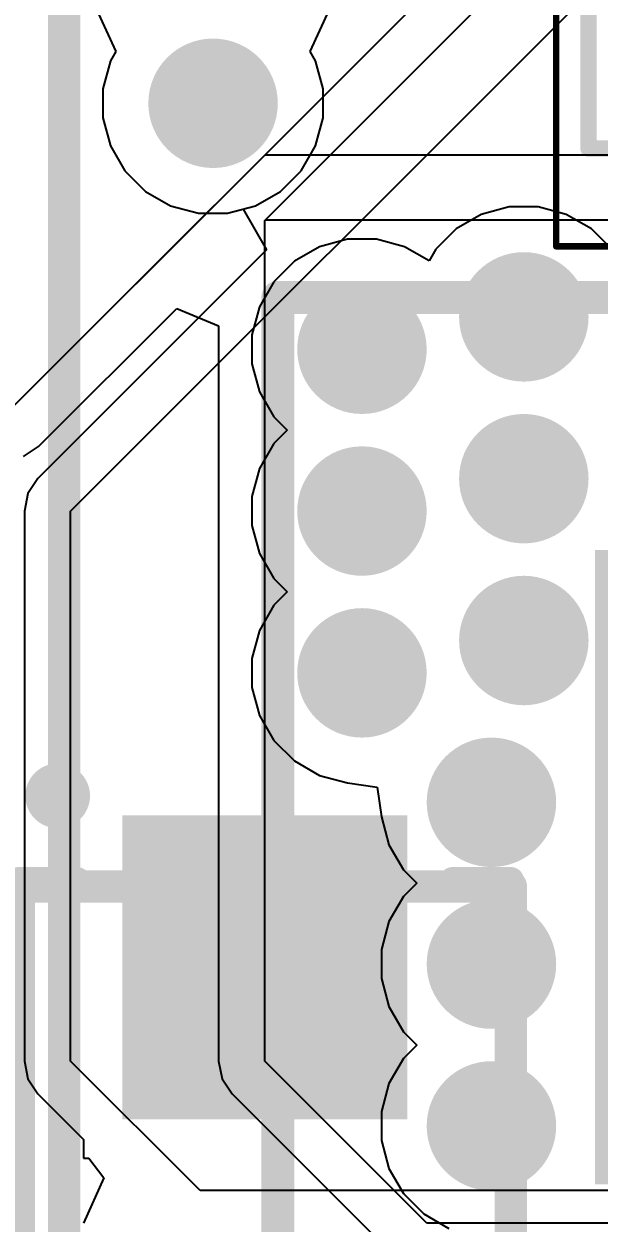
# Model space of a CAD drawing. Header units: inches. Extents: x 0 to 106, y 0 to 106.
# Drawn here: x 23.14 to 27.58, y 34.75 to 44.01 of the extents above; entities that cross this region are included whole.
import ezdxf

# ---------------------------------------------------------------- set-up
doc = ezdxf.new("R2010")
doc.units = ezdxf.units.IN
for name, color, linetype in [('Board Shape', 56, 'Continuous'), ('Bottom Layer', 5, 'Continuous'), ('Bottom Overlay', 54, 'Continuous'), ('Bottom Paste', 16, 'Continuous'), ('Bottom Solder', 6, 'Continuous'), ('Layer 1', 16, 'Continuous'), ('Layer 2', 76, 'Continuous'), ('Mechanical 1', 6, 'Continuous'), ('Mechanical 13', 56, 'Continuous'), ('Mechanical 15', 56, 'Continuous'), ('Top Layer', 1, 'Continuous'), ('Top Overlay', 2, 'Continuous'), ('Top Paste', 8, 'Continuous'), ('Top Solder', 216, 'Continuous'), ('Via Holes', 16, 'Continuous')]:
    doc.layers.add(name, color=color, linetype=linetype)
doc.styles.add('GOST type B', font='', dxfattribs={"height": 0.2})
doc.styles.get('GOST type B').set_extended_font_data('GOST type B')

# ---------------------------------------------------------------- blocks, each defined once
blk = doc.blocks.new('SMB_B_226')
at = {"layer": 'Bottom Layer'}
for points in [[(-0.6, 1.05), (-0.6, -1.05), (-2.85, -1.05), (-2.85, 1.05)], [(2.85, 1.05), (2.85, -1.05), (0.6, -1.05), (0.6, 1.05)]]:
    blk.add_hatch(color=5, dxfattribs=at).paths.add_polyline_path(points)
at = {"layer": 'Bottom Paste'}
for points in [[(-0.6, 1.05), (-0.6, -1.05), (-2.85, -1.05), (-2.85, 1.05)], [(2.85, 1.05), (2.85, -1.05), (0.6, -1.05), (0.6, 1.05)]]:
    blk.add_hatch(color=16, dxfattribs=at).paths.add_polyline_path(points)
at = {"layer": 'Bottom Solder'}
for points in [[(-0.55, 1.1), (-0.55, -1.1), (-2.9, -1.1), (-2.9, 1.1)], [(2.9, 1.1), (2.9, -1.1), (0.55, -1.1), (0.55, 1.1)]]:
    blk.add_hatch(color=6, dxfattribs=at).paths.add_polyline_path(points)
at = {"layer": 'Bottom Overlay'}
for points in [[(2.4, 1.9, 0.2, 0.2, 0), (-2.4, 1.9, 0.2, 0.2, 0)], [(-2.4, 1.45, 0.2, 0.2, 0), (-2.4, 1.9, 0.2, 0.2, 0)], [(2.4, 1.45, 0.2, 0.2, 0), (2.4, 1.9, 0.2, 0.2, 0)], [(-2.4, -1.9, 0.2, 0.2, 0), (-2.4, -1.45, 0.2, 0.2, 0)], [(2.4, -1.9, 0.2, 0.2, 0), (2.4, -1.45, 0.2, 0.2, 0)], [(2.4, -1.9, 0.2, 0.2, 0), (-2.4, -1.9, 0.2, 0.2, 0)]]:
    blk.add_lwpolyline(points, format="xyseb", dxfattribs=at)
for points in [[(-2.45, 1.9, 0.1, 0.1, 1), (-2.35, 1.9, 0.1, 0.1, 1)], [(-2.45, 1.9, 0.1, 0.1, 1), (-2.35, 1.9, 0.1, 0.1, 1)], [(2.35, 1.9, 0.1, 0.1, 1), (2.45, 1.9, 0.1, 0.1, 1)], [(2.35, 1.9, 0.1, 0.1, 1), (2.45, 1.9, 0.1, 0.1, 1)], [(-2.45, 1.45, 0.1, 0.1, 1), (-2.35, 1.45, 0.1, 0.1, 1)], [(2.35, 1.45, 0.1, 0.1, 1), (2.45, 1.45, 0.1, 0.1, 1)], [(-2.925, -1.6, 0.25, 0.25, 1), (-3.175, -1.6, 0.25, 0.25, 1)], [(-2.45, -1.45, 0.1, 0.1, 1), (-2.35, -1.45, 0.1, 0.1, 1)], [(2.35, -1.45, 0.1, 0.1, 1), (2.45, -1.45, 0.1, 0.1, 1)], [(-3.2375, -1.6, 0.125, 0.125, 1), (-3.1125, -1.6, 0.125, 0.125, 1)], [(-2.9875, -1.6, 0.125, 0.125, 1), (-2.8625, -1.6, 0.125, 0.125, 1)], [(-2.45, -1.9, 0.1, 0.1, 1), (-2.35, -1.9, 0.1, 0.1, 1)], [(-2.45, -1.9, 0.1, 0.1, 1), (-2.35, -1.9, 0.1, 0.1, 1)], [(2.35, -1.9, 0.1, 0.1, 1), (2.45, -1.9, 0.1, 0.1, 1)], [(2.35, -1.9, 0.1, 0.1, 1), (2.45, -1.9, 0.1, 0.1, 1)]]:
    blk.add_lwpolyline(points, format="xyseb", close=True, dxfattribs=at)
at = {"layer": 'Mechanical 13'}
for points in [[(2.35, 1.9, 0.25, 0.25, 0), (-2.35, 1.9, 0.25, 0.25, 0)], [(-2.35, -1.9, 0.25, 0.25, 0), (-2.35, 1.9, 0.25, 0.25, 0)], [(2.35, -1.9, 0.25, 0.25, 0), (2.35, 1.9, 0.25, 0.25, 0)], [(2.35, -1.9, 0.25, 0.25, 0), (-2.35, -1.9, 0.25, 0.25, 0)]]:
    blk.add_lwpolyline(points, format="xyseb", dxfattribs=at)
for points in [[(-2.4125, 1.9, 0.125, 0.125, 1), (-2.2875, 1.9, 0.125, 0.125, 1)], [(-2.4125, 1.9, 0.125, 0.125, 1), (-2.2875, 1.9, 0.125, 0.125, 1)], [(2.2875, 1.9, 0.125, 0.125, 1), (2.4125, 1.9, 0.125, 0.125, 1)], [(2.2875, 1.9, 0.125, 0.125, 1), (2.4125, 1.9, 0.125, 0.125, 1)], [(-2.4125, -1.9, 0.125, 0.125, 1), (-2.2875, -1.9, 0.125, 0.125, 1)], [(-2.4125, -1.9, 0.125, 0.125, 1), (-2.2875, -1.9, 0.125, 0.125, 1)], [(2.2875, -1.9, 0.125, 0.125, 1), (2.4125, -1.9, 0.125, 0.125, 1)], [(2.2875, -1.9, 0.125, 0.125, 1), (2.4125, -1.9, 0.125, 0.125, 1)]]:
    blk.add_lwpolyline(points, format="xyseb", close=True, dxfattribs=at)
at = {"layer": 'Mechanical 13', "style": 'GOST type B', "text_generation_flag": 2}
blk.add_text('VD2_4', height=2.15, rotation=-180, dxfattribs=at).set_placement((-3.3, -2.2))
blk = doc.blocks.new('XT90PB_M_261')
at = {"layer": 'Top Overlay'}
blk.add_lwpolyline([(10.9, 4.95, 0.25, 0.25, 0), (-9.9, 4.95, 0.25, 0.25, 0)], format="xyseb", dxfattribs=at)
blk = doc.blocks.new('MR60PB_M_269')
at = {"layer": 'Bottom Solder'}
blk.add_hatch(color=6, dxfattribs=at).paths.add_polyline_path([(3.05, 2.45), (7.95, 2.45), (7.95, -2.45), (3.05, -2.45)])
at = {"layer": 'Top Solder'}
blk.add_hatch(color=216, dxfattribs=at).paths.add_polyline_path([(3.05, 2.45), (7.95, 2.45), (7.95, -2.45), (3.05, -2.45)])
at = {"layer": 'Mechanical 1'}
blk.add_lwpolyline([(-5.5, 4.9, 0.254, 0.254, 0), (7.9, 4.9, 0.254, 0.254, 0)], format="xyseb", dxfattribs=at)
blk.add_lwpolyline([(7.8365, 4.9, 0.127, 0.127, 1), (7.9635, 4.9, 0.127, 0.127, 1)], format="xyseb", close=True, dxfattribs=at)
at = {"layer": 'Top Overlay'}
for points in [[(-9.9, 4.9, 0.254, 0.254, 0), (9.9, 4.9, 0.254, 0.254, 0)], [(9.9, 4.9, 0.254, 0.254, 0), (9.9, 0, 0.254, 0.254, 0)]]:
    blk.add_lwpolyline(points, format="xyseb", dxfattribs=at)
blk.add_lwpolyline([(9.8365, 4.9, 0.127, 0.127, 1), (9.9635, 4.9, 0.127, 0.127, 1)], format="xyseb", close=True, dxfattribs=at)
blk.add_lwpolyline([(9.8365, 4.9, 0.127, 0.127, 1), (9.9635, 4.9, 0.127, 0.127, 1)], format="xyseb", close=True, dxfattribs=at)
blk = doc.blocks.new('PQFN_5_6_277')
at = {"layer": 'Top Layer'}
for points in [[(-3.455, 2.21), (-2.035, 2.21), (-2.035, 1.6), (-3.455, 1.6)], [(3.455, 1.6), (2.035, 1.6), (2.035, 2.21), (3.455, 2.21)], [(-1.215, 1.955), (2.535, 1.955), (2.535, -1.955), (-1.215, -1.955)], [(-3.455, 0.94), (-2.035, 0.94), (-2.035, 0.33), (-3.455, 0.33)], [(3.455, 0.33), (2.035, 0.33), (2.035, 0.94), (3.455, 0.94)], [(-3.455, -0.33), (-2.035, -0.33), (-2.035, -0.94), (-3.455, -0.94)], [(3.455, -0.94), (2.035, -0.94), (2.035, -0.33), (3.455, -0.33)], [(-3.455, -1.6), (-2.035, -1.6), (-2.035, -2.21), (-3.455, -2.21)], [(3.455, -2.21), (2.035, -2.21), (2.035, -1.6), (3.455, -1.6)]]:
    blk.add_hatch(color=1, dxfattribs=at).paths.add_polyline_path(points)
at = {"layer": 'Top Paste'}
for points in [[(-3.455, 2.21), (-2.035, 2.21), (-2.035, 1.6), (-3.455, 1.6)], [(3.455, 1.6), (2.035, 1.6), (2.035, 2.21), (3.455, 2.21)], [(-3.455, 0.94), (-2.035, 0.94), (-2.035, 0.33), (-3.455, 0.33)], [(3.455, 0.33), (2.035, 0.33), (2.035, 0.94), (3.455, 0.94)], [(-3.455, -0.33), (-2.035, -0.33), (-2.035, -0.94), (-3.455, -0.94)], [(3.455, -0.94), (2.035, -0.94), (2.035, -0.33), (3.455, -0.33)], [(-3.455, -1.6), (-2.035, -1.6), (-2.035, -2.21), (-3.455, -2.21)], [(3.455, -2.21), (2.035, -2.21), (2.035, -1.6), (3.455, -1.6)]]:
    blk.add_hatch(color=8, dxfattribs=at).paths.add_polyline_path(points)
at = {"layer": 'Top Solder'}
for points in [[(-3.505, 2.26), (-1.985, 2.26), (-1.985, 1.55), (-3.505, 1.55)], [(3.505, 1.55), (1.985, 1.55), (1.985, 2.26), (3.505, 2.26)], [(-1.265, 2.005), (2.585, 2.005), (2.585, -2.005), (-1.265, -2.005)], [(-3.505, 0.99), (-1.985, 0.99), (-1.985, 0.28), (-3.505, 0.28)], [(3.505, 0.28), (1.985, 0.28), (1.985, 0.99), (3.505, 0.99)], [(-3.505, -0.28), (-1.985, -0.28), (-1.985, -0.99), (-3.505, -0.99)], [(3.505, -0.99), (1.985, -0.99), (1.985, -0.28), (3.505, -0.28)], [(-3.505, -1.55), (-1.985, -1.55), (-1.985, -2.26), (-3.505, -2.26)], [(3.505, -2.26), (1.985, -2.26), (1.985, -1.55), (3.505, -1.55)]]:
    blk.add_hatch(color=216, dxfattribs=at).paths.add_polyline_path(points)
at = {"layer": 'Mechanical 13'}
for points in [[(-2.95, 2.5, 0.127, 0.127, 0), (2.95, 2.5, 0.127, 0.127, 0)], [(-2.95, 2.5, 0.127, 0.127, 0), (-2.95, -2.5, 0.127, 0.127, 0)], [(2.95, 2.5, 0.127, 0.127, 0), (2.95, -2.5, 0.127, 0.127, 0)], [(-2.95, -2.5, 0.127, 0.127, 0), (2.95, -2.5, 0.127, 0.127, 0)]]:
    blk.add_lwpolyline(points, format="xyseb", dxfattribs=at)
for points in [[(-2.9817, 2.5, 0.0635, 0.0635, 1), (-2.9182, 2.5, 0.0635, 0.0635, 1)], [(-2.9817, 2.5, 0.0635, 0.0635, 1), (-2.9182, 2.5, 0.0635, 0.0635, 1)], [(2.9182, 2.5, 0.0635, 0.0635, 1), (2.9817, 2.5, 0.0635, 0.0635, 1)], [(2.9182, 2.5, 0.0635, 0.0635, 1), (2.9817, 2.5, 0.0635, 0.0635, 1)], [(-3.805, 1.905, 0.2, 0.2, 1), (-4.005, 1.905, 0.2, 0.2, 1)], [(-4.055, 1.905, 0.1, 0.1, 1), (-3.955, 1.905, 0.1, 0.1, 1)], [(-3.855, 1.905, 0.1, 0.1, 1), (-3.755, 1.905, 0.1, 0.1, 1)], [(-2.9817, -2.5, 0.0635, 0.0635, 1), (-2.9182, -2.5, 0.0635, 0.0635, 1)], [(-2.9817, -2.5, 0.0635, 0.0635, 1), (-2.9182, -2.5, 0.0635, 0.0635, 1)], [(2.9182, -2.5, 0.0635, 0.0635, 1), (2.9817, -2.5, 0.0635, 0.0635, 1)], [(2.9182, -2.5, 0.0635, 0.0635, 1), (2.9817, -2.5, 0.0635, 0.0635, 1)]]:
    blk.add_lwpolyline(points, format="xyseb", close=True, dxfattribs=at)
at = {"layer": 'Mechanical 15'}
for points in [[(-3.705, 2.75, 0.05, 0.05, 0), (3.705, 2.75, 0.05, 0.05, 0)], [(-3.705, 2.75, 0.05, 0.05, 0), (-3.705, -2.75, 0.05, 0.05, 0)], [(3.705, 2.75, 0.05, 0.05, 0), (3.705, -2.75, 0.05, 0.05, 0)], [(-3.705, -2.75, 0.05, 0.05, 0), (3.705, -2.75, 0.05, 0.05, 0)]]:
    blk.add_lwpolyline(points, format="xyseb", dxfattribs=at)
for points in [[(-3.7175, 2.75, 0.025, 0.025, 1), (-3.6925, 2.75, 0.025, 0.025, 1)], [(-3.7175, 2.75, 0.025, 0.025, 1), (-3.6925, 2.75, 0.025, 0.025, 1)], [(3.6925, 2.75, 0.025, 0.025, 1), (3.7175, 2.75, 0.025, 0.025, 1)], [(3.6925, 2.75, 0.025, 0.025, 1), (3.7175, 2.75, 0.025, 0.025, 1)], [(-3.7175, -2.75, 0.025, 0.025, 1), (-3.6925, -2.75, 0.025, 0.025, 1)], [(-3.7175, -2.75, 0.025, 0.025, 1), (-3.6925, -2.75, 0.025, 0.025, 1)], [(3.6925, -2.75, 0.025, 0.025, 1), (3.7175, -2.75, 0.025, 0.025, 1)], [(3.6925, -2.75, 0.025, 0.025, 1), (3.7175, -2.75, 0.025, 0.025, 1)]]:
    blk.add_lwpolyline(points, format="xyseb", close=True, dxfattribs=at)
at = {"layer": 'Top Overlay'}
for points in [[(-1.651, 2.54, 0.15, 0.15, 0), (1.905, 2.54, 0.15, 0.15, 0)], [(-1.651, -2.54, 0.15, 0.15, 0), (1.905, -2.54, 0.15, 0.15, 0)]]:
    blk.add_lwpolyline(points, format="xyseb", dxfattribs=at)
for points in [[(-1.6885, 2.54, 0.075, 0.075, 1), (-1.6135, 2.54, 0.075, 0.075, 1)], [(1.8675, 2.54, 0.075, 0.075, 1), (1.9425, 2.54, 0.075, 0.075, 1)], [(-3.805, 1.905, 0.2, 0.2, 1), (-4.005, 1.905, 0.2, 0.2, 1)], [(-4.055, 1.905, 0.1, 0.1, 1), (-3.955, 1.905, 0.1, 0.1, 1)], [(-3.855, 1.905, 0.1, 0.1, 1), (-3.755, 1.905, 0.1, 0.1, 1)], [(-1.6885, -2.54, 0.075, 0.075, 1), (-1.6135, -2.54, 0.075, 0.075, 1)], [(1.8675, -2.54, 0.075, 0.075, 1), (1.9425, -2.54, 0.075, 0.075, 1)]]:
    blk.add_lwpolyline(points, format="xyseb", close=True, dxfattribs=at)
at = {"layer": 'Top Paste'}
for p, q in [((-0.865, 0.175), (-0.865, 1.615)), ((-0.865, 1.615), (0.235, 1.615)), ((0.235, 1.615), (0.235, 0.175)), ((0.585, 0.175), (0.585, 1.615)), ((0.585, 1.615), (1.685, 1.615)), ((1.685, 1.615), (1.685, 0.175)), ((0.235, 0.175), (-0.865, 0.175)), ((1.685, 0.175), (0.585, 0.175)), ((-0.865, -1.615), (-0.865, -0.175)), ((-0.865, -0.175), (0.235, -0.175)), ((0.235, -0.175), (0.235, -1.615)), ((0.585, -1.615), (0.585, -0.175)), ((0.585, -0.175), (1.685, -0.175)), ((1.685, -0.175), (1.685, -1.615)), ((0.235, -1.615), (-0.865, -1.615)), ((1.685, -1.615), (0.585, -1.615))]:
    blk.add_line(p, q, dxfattribs=at)

msp = doc.modelspace()

# ---------------------------------------------------------------- hatches: boundary and pattern name
at = {"layer": 'Bottom Layer'}
h = msp.add_hatch(color=5, dxfattribs=at)
edge = h.paths.add_edge_path()
edge.add_arc((24.6, 43.4), 0.5, 0, 360)
h = msp.add_hatch(color=5, dxfattribs=at)
edge = h.paths.add_edge_path()
edge.add_arc((27, 41.75), 0.5, 0, 360)
h = msp.add_hatch(color=5, dxfattribs=at)
edge = h.paths.add_edge_path()
edge.add_arc((25.75, 41.5), 0.5, 0, 360)
h = msp.add_hatch(color=5, dxfattribs=at)
edge = h.paths.add_edge_path()
edge.add_arc((27, 40.5), 0.5, 0, 360)
h = msp.add_hatch(color=5, dxfattribs=at)
edge = h.paths.add_edge_path()
edge.add_arc((25.75, 40.25), 0.5, 0, 360)
h = msp.add_hatch(color=5, dxfattribs=at)
edge = h.paths.add_edge_path()
edge.add_arc((27, 39.25), 0.5, 0, 360)
h = msp.add_hatch(color=5, dxfattribs=at)
edge = h.paths.add_edge_path()
edge.add_arc((25.75, 39), 0.5, 0, 360)
h = msp.add_hatch(color=5, dxfattribs=at)
edge = h.paths.add_edge_path()
edge.add_arc((26.75, 38), 0.5, 0, 360)
h = msp.add_hatch(color=5, dxfattribs=at)
edge = h.paths.add_edge_path()
edge.add_arc((26.75, 36.75), 0.5, 0, 360)
h = msp.add_hatch(color=5, dxfattribs=at)
edge = h.paths.add_edge_path()
edge.add_arc((26.75, 35.5), 0.5, 0, 360)
at = {"layer": 'Layer 1'}
h = msp.add_hatch(color=16, dxfattribs=at)
edge = h.paths.add_edge_path()
edge.add_arc((24.6, 43.4), 0.5, 0, 360)
h = msp.add_hatch(color=16, dxfattribs=at)
edge = h.paths.add_edge_path()
edge.add_arc((27, 41.75), 0.5, 0, 360)
h = msp.add_hatch(color=16, dxfattribs=at)
edge = h.paths.add_edge_path()
edge.add_arc((25.75, 41.5), 0.5, 0, 360)
h = msp.add_hatch(color=16, dxfattribs=at)
edge = h.paths.add_edge_path()
edge.add_arc((27, 40.5), 0.5, 0, 360)
h = msp.add_hatch(color=16, dxfattribs=at)
edge = h.paths.add_edge_path()
edge.add_arc((25.75, 40.25), 0.5, 0, 360)
h = msp.add_hatch(color=16, dxfattribs=at)
edge = h.paths.add_edge_path()
edge.add_arc((27, 39.25), 0.5, 0, 360)
h = msp.add_hatch(color=16, dxfattribs=at)
edge = h.paths.add_edge_path()
edge.add_arc((25.75, 39), 0.5, 0, 360)
h = msp.add_hatch(color=16, dxfattribs=at)
edge = h.paths.add_edge_path()
edge.add_arc((26.75, 38), 0.5, 0, 360)
h = msp.add_hatch(color=16, dxfattribs=at)
edge = h.paths.add_edge_path()
edge.add_arc((26.75, 36.75), 0.5, 0, 360)
h = msp.add_hatch(color=16, dxfattribs=at)
edge = h.paths.add_edge_path()
edge.add_arc((26.75, 35.5), 0.5, 0, 360)
at = {"layer": 'Layer 2'}
h = msp.add_hatch(color=76, dxfattribs=at)
edge = h.paths.add_edge_path()
edge.add_arc((24.6, 43.4), 0.5, 0, 360)
h = msp.add_hatch(color=76, dxfattribs=at)
edge = h.paths.add_edge_path()
edge.add_arc((27, 41.75), 0.5, 0, 360)
h = msp.add_hatch(color=76, dxfattribs=at)
edge = h.paths.add_edge_path()
edge.add_arc((25.75, 41.5), 0.5, 0, 360)
h = msp.add_hatch(color=76, dxfattribs=at)
edge = h.paths.add_edge_path()
edge.add_arc((27, 40.5), 0.5, 0, 360)
h = msp.add_hatch(color=76, dxfattribs=at)
edge = h.paths.add_edge_path()
edge.add_arc((25.75, 40.25), 0.5, 0, 360)
h = msp.add_hatch(color=76, dxfattribs=at)
edge = h.paths.add_edge_path()
edge.add_arc((27, 39.25), 0.5, 0, 360)
h = msp.add_hatch(color=76, dxfattribs=at)
edge = h.paths.add_edge_path()
edge.add_arc((25.75, 39), 0.5, 0, 360)
h = msp.add_hatch(color=76, dxfattribs=at)
edge = h.paths.add_edge_path()
edge.add_arc((26.75, 38), 0.5, 0, 360)
h = msp.add_hatch(color=76, dxfattribs=at)
edge = h.paths.add_edge_path()
edge.add_arc((26.75, 36.75), 0.5, 0, 360)
h = msp.add_hatch(color=76, dxfattribs=at)
edge = h.paths.add_edge_path()
edge.add_arc((26.75, 35.5), 0.5, 0, 360)
at = {"layer": 'Top Layer'}
h = msp.add_hatch(color=1, dxfattribs=at)
edge = h.paths.add_edge_path()
edge.add_arc((24.6, 43.4), 0.5, 0, 360)
h = msp.add_hatch(color=1, dxfattribs=at)
edge = h.paths.add_edge_path()
edge.add_arc((27, 41.75), 0.5, 0, 360)
h = msp.add_hatch(color=1, dxfattribs=at)
edge = h.paths.add_edge_path()
edge.add_arc((25.75, 41.5), 0.5, 0, 360)
h = msp.add_hatch(color=1, dxfattribs=at)
edge = h.paths.add_edge_path()
edge.add_arc((27, 40.5), 0.5, 0, 360)
h = msp.add_hatch(color=1, dxfattribs=at)
edge = h.paths.add_edge_path()
edge.add_arc((25.75, 40.25), 0.5, 0, 360)
h = msp.add_hatch(color=1, dxfattribs=at)
edge = h.paths.add_edge_path()
edge.add_arc((27, 39.25), 0.5, 0, 360)
h = msp.add_hatch(color=1, dxfattribs=at)
edge = h.paths.add_edge_path()
edge.add_arc((25.75, 39), 0.5, 0, 360)
h = msp.add_hatch(color=1, dxfattribs=at)
edge = h.paths.add_edge_path()
edge.add_arc((26.75, 38), 0.5, 0, 360)
h = msp.add_hatch(color=1, dxfattribs=at)
edge = h.paths.add_edge_path()
edge.add_arc((26.75, 36.75), 0.5, 0, 360)
h = msp.add_hatch(color=1, dxfattribs=at)
edge = h.paths.add_edge_path()
edge.add_arc((26.75, 35.5), 0.5, 0, 360)
at = {"layer": 'Via Holes'}
h = msp.add_hatch(color=7, dxfattribs=at)
edge = h.paths.add_edge_path()
edge.add_arc((24.6, 43.4), 0.25, 0, 360)
h = msp.add_hatch(color=7, dxfattribs=at)
edge = h.paths.add_edge_path()
edge.add_arc((27, 41.75), 0.25, 0, 360)
h = msp.add_hatch(color=7, dxfattribs=at)
edge = h.paths.add_edge_path()
edge.add_arc((25.75, 41.5), 0.25, 0, 360)
h = msp.add_hatch(color=7, dxfattribs=at)
edge = h.paths.add_edge_path()
edge.add_arc((27, 40.5), 0.25, 0, 360)
h = msp.add_hatch(color=7, dxfattribs=at)
edge = h.paths.add_edge_path()
edge.add_arc((25.75, 40.25), 0.25, 0, 360)
h = msp.add_hatch(color=7, dxfattribs=at)
edge = h.paths.add_edge_path()
edge.add_arc((27, 39.25), 0.25, 0, 360)
h = msp.add_hatch(color=7, dxfattribs=at)
edge = h.paths.add_edge_path()
edge.add_arc((25.75, 39), 0.25, 0, 360)
h = msp.add_hatch(color=7, dxfattribs=at)
edge = h.paths.add_edge_path()
edge.add_arc((26.75, 38), 0.25, 0, 360)
h = msp.add_hatch(color=7, dxfattribs=at)
edge = h.paths.add_edge_path()
edge.add_arc((26.75, 36.75), 0.25, 0, 360)
h = msp.add_hatch(color=7, dxfattribs=at)
edge = h.paths.add_edge_path()
edge.add_arc((26.75, 35.5), 0.25, 0, 360)

# ---------------------------------------------------------------- linework, layer by layer
at = {"layer": 'Board Shape'}
msp.add_lwpolyline([(29.2837, 5.6024, 0.2, 0.2, -0.680615), (37.9837, 103.8283, 0.2, 0.2, 0)], format="xyseb", dxfattribs=at)
at = {"layer": 'Bottom Layer'}
for p, q in [((23.5, 40.25), (27.5, 44.25)), ((23.6993, 44.1255), (23.8494, 43.8)), ((23.8079, 43.7281), (23.75, 43.5119)), ((23.8494, 43.8), (23.8079, 43.7281)), ((23.75, 43.5119), (23.75, 43.2881)), ((23.75, 43.2881), (23.8079, 43.0719)), ((23.8079, 43.0719), (23.9198, 42.8781)), ((23.9198, 42.8781), (24.0781, 42.7198)), ((24.0781, 42.7198), (24.2719, 42.6079)), ((24.2719, 42.6079), (24.4881, 42.55)), ((24.4881, 42.55), (24.7119, 42.55)), ((24.7119, 42.55), (24.8327, 42.5823)), ((24.8327, 42.5823), (25.0139, 42.2685)), ((25.0139, 42.2685), (23.2477, 40.5023)), ((23.2477, 40.5023), (23.1703, 40.3866)), ((23.1703, 40.3866), (23.1431, 40.25)), ((23.1431, 40.25), (23.1431, 36)), ((23.5, 36), (23.5, 40.25)), ((23.1431, 36), (23.1703, 35.8634)), ((24.5, 35), (23.5, 36)), ((23.1703, 35.8634), (23.2477, 35.7477)), ((23.2477, 35.7477), (23.6, 35.3953)), ((23.6, 35.3953), (23.6, 35.25)), ((23.6, 35.25), (23.6413, 35.25)), ((23.6413, 35.25), (23.7575, 35.1)), ((23.7575, 35.1), (23.6, 34.75)), ((32.75, 35), (24.5, 35))]:
    msp.add_line(p, q, dxfattribs=at)
at = {"layer": 'Layer 1'}
for p, q in [((25, 43), (23, 41)), ((81.4647, 43), (25, 43)), ((25, 42.4953), (25.0047, 42.5)), ((25, 36), (25, 42.4953)), ((25.0047, 42.5), (32.0821, 42.5)), ((23.2523, 40.7477), (24.3198, 41.8151)), ((24.3198, 41.8151), (24.6431, 41.6812)), ((24.6431, 41.6812), (24.6431, 36)), ((23.1366, 40.6703), (23.2523, 40.7477)), ((24.6431, 36), (24.6703, 35.8634)), ((26.25, 34.75), (25, 36)), ((24.6703, 35.8634), (24.7477, 35.7477)), ((24.7477, 35.7477), (25.9977, 34.4977)), ((32.5, 34.75), (26.25, 34.75))]:
    msp.add_line(p, q, dxfattribs=at)
at = {"layer": 'Layer 2'}
for p, q in [((23.6993, 44.1255), (23.8494, 43.8)), ((25.3505, 43.8), (25.5006, 44.1255)), ((23.8079, 43.7281), (23.75, 43.5119)), ((23.8494, 43.8), (23.8079, 43.7281)), ((25.392, 43.7281), (25.3505, 43.8)), ((25.45, 43.5119), (25.392, 43.7281)), ((23.75, 43.5119), (23.75, 43.2881)), ((25.45, 43.2881), (25.45, 43.5119)), ((23.75, 43.2881), (23.8079, 43.0719)), ((25.392, 43.0719), (25.45, 43.2881)), ((23.8079, 43.0719), (23.9198, 42.8781)), ((25.2801, 42.8781), (25.392, 43.0719)), ((23.9198, 42.8781), (24.0781, 42.7198)), ((25.1219, 42.7198), (25.2801, 42.8781)), ((24.0781, 42.7198), (24.2719, 42.6079)), ((24.9281, 42.6079), (25.1219, 42.7198)), ((24.2719, 42.6079), (24.4881, 42.55)), ((24.4881, 42.55), (24.7119, 42.55)), ((24.7119, 42.55), (24.9281, 42.6079)), ((26.6719, 42.5421), (26.4781, 42.4302)), ((26.8881, 42.6), (26.6719, 42.5421)), ((27.1119, 42.6), (26.8881, 42.6)), ((27.3281, 42.5421), (27.1119, 42.6)), ((27.5219, 42.4302), (27.3281, 42.5421)), ((26.4781, 42.4302), (26.3198, 42.2719)), ((27.6802, 42.2719), (27.5219, 42.4302)), ((25.6381, 42.35), (25.4219, 42.2921)), ((25.8619, 42.35), (25.6381, 42.35)), ((26.0781, 42.2921), (25.8619, 42.35)), ((25.4219, 42.2921), (25.2281, 42.1802)), ((26.2681, 42.1824), (26.0781, 42.2921)), ((26.3198, 42.2719), (26.2681, 42.1824)), ((25.2281, 42.1802), (25.0698, 42.0219)), ((25.0698, 42.0219), (24.9579, 41.8281)), ((24.9579, 41.8281), (24.9, 41.6119)), ((24.9, 41.6119), (24.9, 41.3881)), ((24.9, 41.3881), (24.9579, 41.1719)), ((24.9579, 41.1719), (25.0698, 40.9781)), ((25.0698, 40.9781), (25.1729, 40.875)), ((25.1729, 40.875), (25.0698, 40.7719)), ((25.0698, 40.7719), (24.9579, 40.5781)), ((24.9579, 40.5781), (24.9, 40.3619)), ((24.9, 40.3619), (24.9, 40.1381)), ((24.9, 40.1381), (24.9579, 39.9219)), ((24.9579, 39.9219), (25.0698, 39.7281)), ((25.0698, 39.7281), (25.1729, 39.625)), ((25.1729, 39.625), (25.0698, 39.5219)), ((25.0698, 39.5219), (24.9579, 39.3281)), ((24.9579, 39.3281), (24.9, 39.1119)), ((24.9, 39.1119), (24.9, 38.8881)), ((24.9, 38.8881), (24.9579, 38.6719)), ((24.9579, 38.6719), (25.0698, 38.4781)), ((25.0698, 38.4781), (25.2281, 38.3198)), ((25.2281, 38.3198), (25.4219, 38.2079)), ((25.4219, 38.2079), (25.6381, 38.15)), ((25.6381, 38.15), (25.8667, 38.1167)), ((25.8667, 38.1167), (25.9, 37.8881)), ((25.9, 37.8881), (25.9579, 37.6719)), ((25.9579, 37.6719), (26.0698, 37.4781)), ((26.0698, 37.4781), (26.1729, 37.375)), ((26.1729, 37.375), (26.0698, 37.2719)), ((26.0698, 37.2719), (25.9579, 37.0781)), ((25.9579, 37.0781), (25.9, 36.8619)), ((25.9, 36.8619), (25.9, 36.6381)), ((25.9, 36.6381), (25.9579, 36.4219)), ((25.9579, 36.4219), (26.0698, 36.2281)), ((26.0698, 36.2281), (26.1729, 36.125)), ((26.1729, 36.125), (26.0698, 36.0219)), ((26.0698, 36.0219), (25.9579, 35.8281)), ((25.9579, 35.8281), (25.9, 35.6119)), ((25.9, 35.6119), (25.9, 35.3881)), ((25.9, 35.3881), (25.9579, 35.1719)), ((25.9579, 35.1719), (26.0698, 34.9781)), ((26.0698, 34.9781), (26.2281, 34.8198)), ((26.2281, 34.8198), (26.4219, 34.7079))]:
    msp.add_line(p, q, dxfattribs=at)
at = {"layer": 'Top Layer'}
for p, q in [((26.75, 44.75), (23, 41)), ((25, 42.4953), (26.7547, 44.25)), ((25, 36), (25, 42.4953)), ((23.2523, 40.7477), (24.3198, 41.8151)), ((24.3198, 41.8151), (24.6431, 41.6812)), ((24.6431, 41.6812), (24.6431, 36)), ((23.1366, 40.6703), (23.2523, 40.7477)), ((24.6431, 36), (24.6703, 35.8634)), ((26.25, 34.75), (25, 36)), ((24.6703, 35.8634), (24.7477, 35.7477)), ((24.7477, 35.7477), (25.9977, 34.4977)), ((32.5, 34.75), (26.25, 34.75))]:
    msp.add_line(p, q, dxfattribs=at)

# ---------------------------------------------------------------- block references
for name, p, rotation in [('XT90PB_M_261', (18.5, 42), 270), ('PQFN_5_6_277', (30, 46), 90), ('MR60PB_M_269', (30, 32), 90), ('SMB_B_226', (25, 35), 270)]:
    msp.add_blockref(name, p, dxfattribs=dict(rotation=rotation))

doc.saveas('drawing.dxf')
